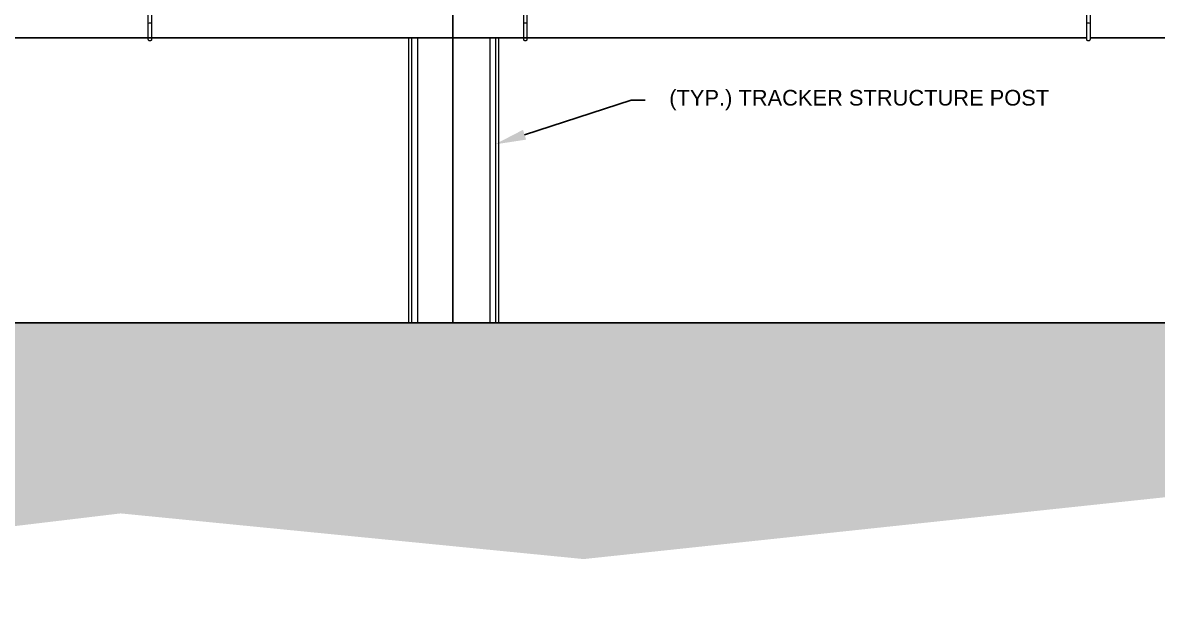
# Model space of a CAD drawing. Header units: feet. Extents: x -17 to 1389, y -162 to 787.
# Drawn here: x 313.5 to 386, y 17.6 to 54.1 of the extents above; entities that cross this region are included whole.
import ezdxf
from ezdxf import colors
from ezdxf.entities.mleader import LeaderData, LeaderLine
from ezdxf.math import Vec2, Vec3

# ---------------------------------------------------------------- set-up
doc = ezdxf.new("R2010")
doc.units = ezdxf.units.FT
doc.header["$MEASUREMENT"] = 0
for name, color, linetype in [('ATI CENTER SUPPORT', 7, 'Continuous'), ('ATI_EARTH', 34, 'Continuous'), ('DC FEEEDERS', 1, 'Continuous'), ('E-CABL-DC FEEDER', 20, 'AC_CABLE'), ('G-ANNO-TEXT', 1, 'Continuous'), ('WIRE MANAGEMENT', 4, 'Continuous')]:
    doc.layers.add(name, color=color, linetype=linetype)
doc.styles.add('NEI-A', font='arial.ttf')
doc.styles.get("Standard").update_dxf_attribs({"font": 'arial.ttf'})
doc.linetypes.add('AC_CABLE', pattern='A,1,-0.2,["AC",Standard,S=0.1,R=0,X=-0.1,Y=-0.05],-0.2', length=1.4)
doc.dimstyles.new('NEI-A', dxfattribs={"dimtxt": 0.1, "dimasz": 0.125, "dimexe": 0.0625, "dimexo": 0.0625, "dimgap": 0.0625, "dimtad": 0, "dimtih": 1, "dimtoh": 1, "dimdec": 4, "dimzin": 3, "dimdsep": 46, "dimlunit": 4, "dimtxsty": 'NEI-A', "dimcen": 0, "dimadec": 0, "dimazin": 0, "dimtfac": 0.75, "dimtdec": 4, "dimtofl": 0, "dimtmove": 0, "dimatfit": 3, "dimfxl": 1, "dimfrac": 1, "dimtolj": 1, "dimtzin": 0, "dimarcsym": 0})

# ---------------------------------------------------------------- blocks, each defined once
blk = doc.blocks.new('*D15')
at = {"layer": 'Defpoints', "color": 0, "transparency": 16777216}
for p in [(452.896, 98.569), (340.976, 34.976), (452.896, 34.976)]:
    blk.add_point(p, dxfattribs=at)
at = {"layer": 'G-ANNO-TEXT', "color": 0, "lineweight": -2, "transparency": 16777216}
for p, q in [((340.976, 35.039), (340.976, 98.632)), ((341.976, 98.569), (395.53, 98.569)), ((451.896, 98.569), (398.342, 98.569)), ((452.896, 35.039), (452.896, 98.632))]:
    blk.add_line(p, q, dxfattribs=at)
at = {"layer": 'G-ANNO-TEXT', "color": 0, "transparency": 16777216}
for points in [[(341.976, 98.736), (341.976, 98.402), (340.976, 98.569)], [(451.896, 98.736), (451.896, 98.402), (452.896, 98.569)]]:
    blk.add_solid(points, dxfattribs=at)
at = {"layer": 'G-ANNO-TEXT', "color": 0, "transparency": 16777216, "insert": (396.936, 98.569), "char_height": 1, "attachment_point": 5, "style": 'NEI-A'}
blk.add_mtext('\\A1;TBD', dxfattribs=at)

msp = doc.modelspace()

# ---------------------------------------------------------------- hatches: boundary and pattern name
at = {"layer": 'ATI_EARTH'}
h = msp.add_hatch(dxfattribs=at)
h.set_pattern_fill('EARTH', color=256, scale=1.139728, angle=45)
h.set_pattern_definition([(45, (-15599350.6315, -7768332.1494), (0, 10.2350524967), [7.237275026, -7.237275026]), (45, (-15599352.5505, -7768330.23), (0, 10.2350524967), [7.237275026, -7.237275026]), (45, (-15599354.4696, -7768328.311), (0, 10.2350524967), [7.237275026, -7.237275026]), (135, (-15599354.4696, -7768327.032), (-10.2350524967, 0), [7.237275026, -7.237275026]), (135, (-15599352.5505, -7768325.113), (-10.2350524967, 0), [7.237275026, -7.237275026]), (135, (-15599350.6315, -7768323.194), (-10.2350524967, 0), [7.237275026, -7.237275026])])
h.paths.add_polyline_path([(676.50531, 34.97633), (622.02978, 17.55968), (575.36517, 22.79066), (517.62891, 19.87339), (475.97827, 25.49586), (428.94705, 21.09663), (402.24949, 25.49586), (349.33726, 19.87339), (319.73822, 22.79066), (276.04411, 17.55968), (250.7529, 34.97633)])

# ---------------------------------------------------------------- linework, layer by layer
at = {"layer": 'ATI CENTER SUPPORT', "color": 8, "linetype": 'Continuous', "lineweight": 15}
for p, q in [((338.14724, 53.18313), (338.14724, 34.97633)), ((338.33978, 53.18313), (338.33978, 34.97633)), ((338.71006, 53.18313), (338.71006, 34.97633))]:
    msp.add_line(p, q, dxfattribs=at)
at = {"layer": 'ATI_EARTH', "color": 7}
msp.add_lwpolyline([(676.50531, 34.97633), (250.7529, 34.97633)], dxfattribs=at)
at = {"layer": 'DC FEEEDERS'}
for points in [[(381.50695, 53.18313), (302.95761, 53.18313)], [(417.50695, 53.18313), (381.71551, 53.18313)]]:
    msp.add_lwpolyline(points, dxfattribs=at)
at = {"layer": 'E-CABL-DC FEEDER', "linetype": 'Continuous'}
for points in [[(320.70836, 53.18313), (368.4998, 53.18313)], [(368.70836, 53.18313), (379.04441, 53.18313)]]:
    msp.add_lwpolyline(points, dxfattribs=at)
at = {"layer": 'WIRE MANAGEMENT', "color": 4, "linetype": 'Continuous', "lineweight": 18}
for p, q in [((321.50695, 53.07885), (321.50695, 61.66708)), ((321.71551, 61.66708), (321.71551, 53.07885)), ((345.50695, 53.07885), (345.50695, 61.66708)), ((345.71551, 61.66708), (345.71551, 53.07885)), ((381.50695, 53.07885), (381.50695, 61.66708)), ((381.71551, 61.66708), (381.71551, 53.07885))]:
    msp.add_line(p, q, dxfattribs=at)
for centre, start, end in [((321.58757, 53.96688), 80.8345062, 122.8577996), ((321.6349, 53.96688), 57.1422004, 99.1654938), ((345.58757, 53.96688), 80.8345062, 122.8577996), ((345.6349, 53.96688), 57.1422004, 99.1654938), ((381.58757, 53.96688), 80.8345062, 122.8577996), ((381.6349, 53.96688), 57.1422004, 99.1654938)]:
    msp.add_arc(centre, 0.14858, start, end, dxfattribs=at)
for points in [[(321.71551, 53.07741), (321.71475, 53.06874), (321.7133, 53.0522), (321.70062, 53.02462), (321.67944, 53.00024), (321.65208, 52.98403), (321.62536, 52.97619), (321.5946, 52.97567), (321.56511, 52.98613), (321.54108, 53.00335), (321.52385, 53.02263), (321.51005, 53.04773), (321.50801, 53.06725), (321.50695, 53.07741)], [(345.71551, 53.07741), (345.71475, 53.06874), (345.7133, 53.0522), (345.70062, 53.02462), (345.67944, 53.00024), (345.65208, 52.98403), (345.62536, 52.97619), (345.5946, 52.97567), (345.56511, 52.98613), (345.54108, 53.00335), (345.52385, 53.02263), (345.51005, 53.04773), (345.50801, 53.06725), (345.50695, 53.07741)], [(381.71551, 53.07741), (381.71475, 53.06874), (381.7133, 53.0522), (381.70062, 53.02462), (381.67944, 53.00024), (381.65208, 52.98403), (381.62536, 52.97619), (381.5946, 52.97567), (381.56511, 52.98613), (381.54108, 53.00335), (381.52385, 53.02263), (381.51005, 53.04773), (381.50801, 53.06725), (381.50695, 53.07741)]]:
    msp.add_open_spline(points, degree=3, knots=[0, 0, 0, 0, 0.08122491, 0.15499666, 0.28126271, 0.37854637, 0.44992378, 0.54101723, 0.66320251, 0.73640926, 0.81717991, 0.90487523, 1, 1, 1, 1], dxfattribs=at)

# ---------------------------------------------------------------- leaders
at = {"layer": 'G-ANNO-TEXT'}
ml = msp.add_multileader_mtext('Standard', dxfattribs=at)
ml.set_content('(TYP.) TRACKER STRUCTURE POST', color=256, style='NEI-A')
ml.set_leader_properties()
ml.build(insert=Vec2(0, 0))
ml.multileader.update_dxf_attribs({"dogleg_length": 0.89968, "arrow_head_size": 2})
ctx = ml.context
ctx.base_point, ctx.char_height, ctx.arrow_head_size, ctx.landing_gap_size, ctx.plane_origin = Vec3(353.2789, 49.20188), 1, 2, 1.53573, Vec3(428.61486, -16.04838)
notes = []
notes.append((ctx, [(1, (1, 1, 0), (352.37921, 49.20188), (1, 0), 0.89968, [(0, [(343.66223, 46.36609)], 0, [])])]))
ctx.mtext.insert, ctx.mtext.width, ctx.mtext.flow_direction = Vec3(354.81463, 49.84888), 26.4816755, 5
ctx.mtext.has_bg_fill, ctx.mtext.bg_color, ctx.mtext.bg_scale_factor, ctx.mtext.bg_transparency, ctx.mtext.use_window_bg_color = 1, -1073741824, 1.5, 0, 1
for ctx, leaders in notes:
    for number, flags, end, landing, length, lines in leaders:
        leader = LeaderData()
        leader.index, (leader.has_last_leader_line, leader.has_dogleg_vector, leader.attachment_direction) = number, flags
        leader.last_leader_point, leader.dogleg_vector, leader.dogleg_length = Vec3(end), Vec3(landing), length
        for number, points, colour, breaks in lines:
            line = LeaderLine()
            line.index, line.vertices, line.color, line.breaks = number, Vec3.list(points), colors.encode_raw_color(colour), breaks
            leader.lines.append(line)
        ctx.leaders.append(leader)

# ---------------------------------------------------------------- next in the draw order: linework, layer by layer
at = {"layer": 'ATI CENTER SUPPORT', "color": 8, "linetype": 'Continuous', "lineweight": 15}
for p, q in [((343.34097, 53.18313), (343.34097, 34.97633)), ((343.71125, 53.18313), (343.71125, 34.97633)), ((343.90379, 53.18313), (343.90379, 34.97633))]:
    msp.add_line(p, q, dxfattribs=at)

# ---------------------------------------------------------------- next in the draw order: dimensions: what is measured, and where the dimension line sits
at = {"layer": 'G-ANNO-TEXT'}
dim = msp.add_linear_dim(base=(452.89588, 98.56909), p1=(340.9765, 34.97633), p2=(452.89588, 34.97633), angle=180, text='TBD', dimstyle='NEI-A', override={"dimtxt": 1, "dimasz": 1}, dxfattribs=at)
dim.commit()
dim.dimension.update_dxf_attribs({"geometry": '*D15', "text_midpoint": (396.93619, 98.56909)})

doc.saveas('drawing.dxf')
